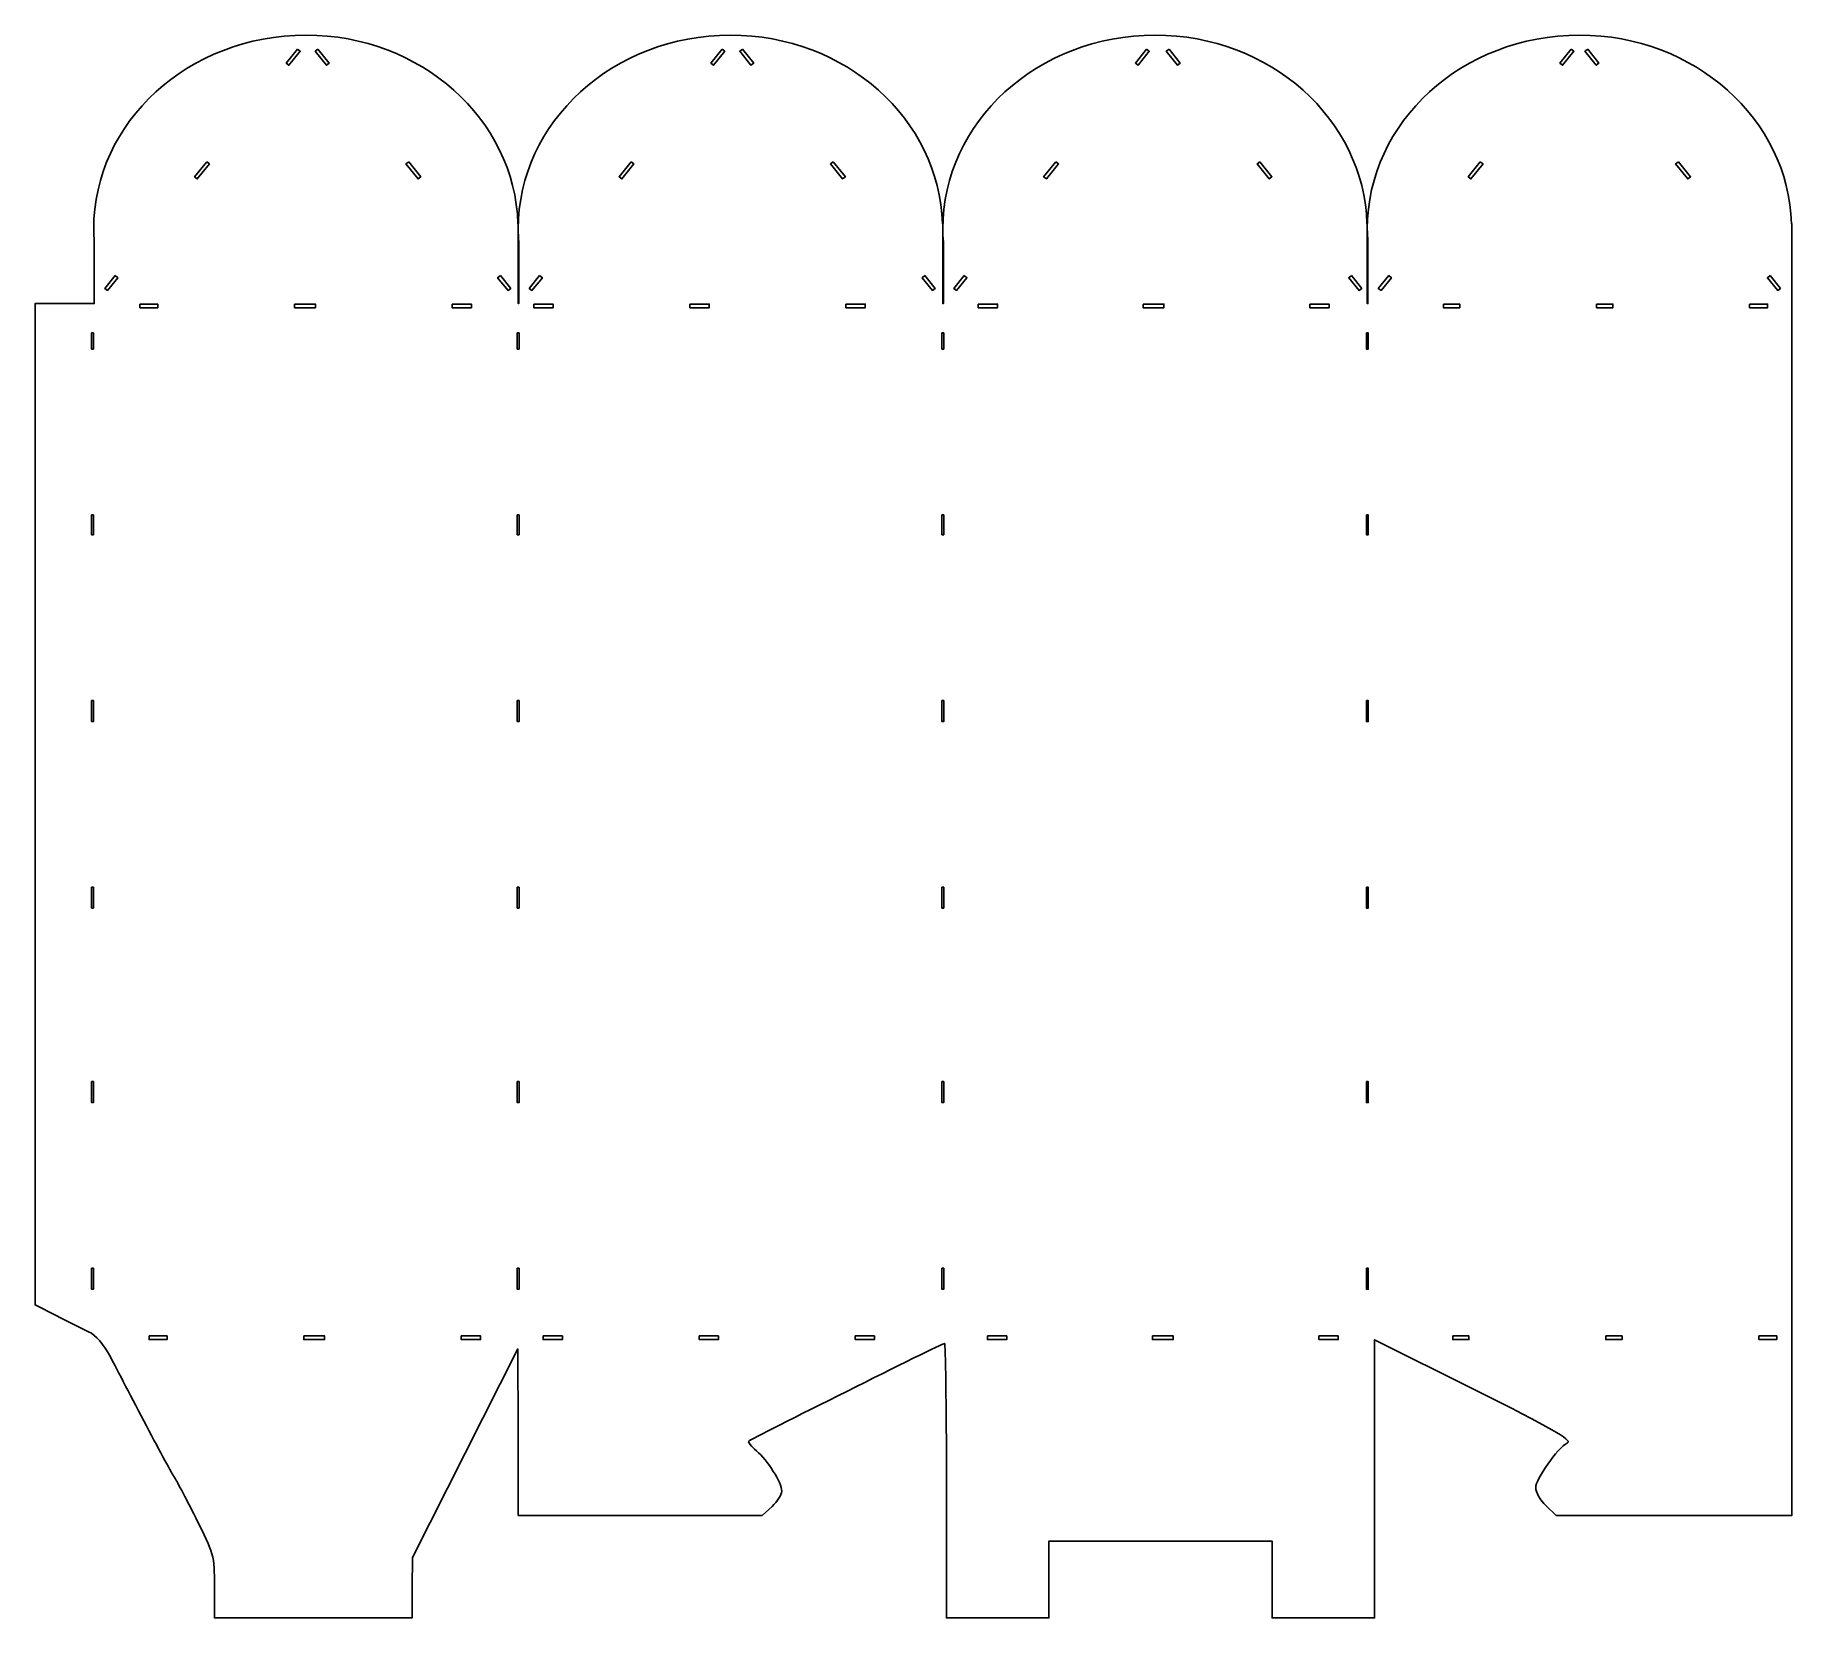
# Model space of a CAD drawing. Header units: centimetres. Extents: x -9.7 to 3, y 2.3 to 13.8.
import ezdxf

# ---------------------------------------------------------------- set-up
doc = ezdxf.new("R2010")
doc.units = ezdxf.units.CM
doc.header["$MEASUREMENT"] = 0
doc.layers.add('Layer 1', color=7, linetype='Continuous')

msp = doc.modelspace()

# ---------------------------------------------------------------- linework, layer by layer
at = {"layer": 'Layer 1'}
for points, knots in [([(-7.69802, 13.76712), (-8.5447, 13.76711), (-9.2326, 13.1395), (-9.2326, 12.36565), (-9.2326, 12.36565), (-9.2326, 12.3346), (-9.23064, 12.3036), (-9.22847, 12.27305), (-9.22847, 12.27305), (-9.22847, 12.27305), (-9.22847, 11.82574), (-9.22847, 11.82574), (-9.22847, 11.82574), (-9.22847, 11.82574), (-9.65593, 11.82574), (-9.65593, 11.82574), (-9.65593, 11.82574), (-9.65593, 11.82574), (-9.65593, 8.49529), (-9.65593, 8.49529), (-9.65593, 8.49529), (-9.65593, 8.49529), (-9.65593, 4.58607), (-9.65593, 4.58607), (-9.65593, 4.58607), (-9.65593, 4.58607), (-9.5038, 4.50918), (-9.5038, 4.50918), (-9.5038, 4.50918), (-9.42027, 4.46672), (-9.31498, 4.41406), (-9.26981, 4.3926), (-9.26981, 4.3926), (-9.21534, 4.36672), (-9.16108, 4.30413), (-9.1094, 4.20574), (-9.1094, 4.20574), (-9.06654, 4.12413), (-8.95072, 3.90213), (-8.85144, 3.71295), (-8.85144, 3.71295), (-8.75215, 3.52377), (-8.66156, 3.35708), (-8.65052, 3.34253), (-8.65052, 3.34253), (-8.63947, 3.32798), (-8.56956, 3.19549), (-8.49507, 3.04818), (-8.49507, 3.04818), (-8.36331, 2.78759), (-8.35948, 2.77419), (-8.35948, 2.55209), (-8.35948, 2.55209), (-8.35948, 2.55209), (-8.35948, 2.32389), (-8.35948, 2.32389), (-8.35948, 2.32389), (-8.35948, 2.32389), (-7.6451, 2.32389), (-7.6451, 2.32389), (-7.6451, 2.32389), (-7.6451, 2.32389), (-6.93073, 2.32389), (-6.93073, 2.32389), (-6.93073, 2.32389), (-6.93073, 2.32389), (-6.9299, 2.54217), (-6.9299, 2.54217), (-6.9299, 2.54217), (-6.9299, 2.54217), (-6.92825, 2.76045), (-6.92825, 2.76045), (-6.92825, 2.76045), (-6.92825, 2.76045), (-6.54708, 3.51451), (-6.54708, 3.51451), (-6.54708, 3.51451), (-6.54708, 3.51451), (-6.16674, 4.26857), (-6.16674, 4.26857), (-6.16674, 4.26857), (-6.16674, 4.26857), (-6.16509, 3.66665), (-6.16509, 3.66665), (-6.16509, 3.66665), (-6.16509, 3.66665), (-6.16343, 3.06472), (-6.16343, 3.06472), (-6.16343, 3.06472), (-6.16343, 3.06472), (-5.28121, 3.06472), (-5.28121, 3.06472), (-5.28121, 3.06472), (-5.28121, 3.06472), (-4.39899, 3.06472), (-4.39899, 3.06472), (-4.39899, 3.06472), (-4.39899, 3.06472), (-4.32871, 3.13004), (-4.32871, 3.13004), (-4.32871, 3.13004), (-4.29021, 3.16568), (-4.25843, 3.21473), (-4.25843, 3.23918), (-4.25843, 3.23918), (-4.25843, 3.30132), (-4.36052, 3.46366), (-4.44199, 3.53187), (-4.44199, 3.53187), (-4.47953, 3.56335), (-4.50384, 3.59519), (-4.49656, 3.60215), (-4.49656, 3.60215), (-4.47834, 3.61958), (-3.09856, 4.30826), (-3.08186, 4.30826), (-3.08186, 4.30826), (-3.07448, 4.30826), (-3.06781, 3.86178), (-3.06781, 3.31607), (-3.06781, 3.31607), (-3.06781, 3.31607), (-3.06781, 2.32389), (-3.06781, 2.32389), (-3.06781, 2.32389), (-3.06781, 2.32389), (-2.69739, 2.32389), (-2.69739, 2.32389), (-2.69739, 2.32389), (-2.69739, 2.32389), (-2.32698, 2.32389), (-2.32698, 2.32389), (-2.32698, 2.32389), (-2.32698, 2.32389), (-2.32698, 2.6017), (-2.32698, 2.6017), (-2.32698, 2.6017), (-2.32698, 2.6017), (-2.32698, 2.87951), (-2.32698, 2.87951), (-2.32698, 2.87951), (-2.32698, 2.87951), (-1.52, 2.87951), (-1.52, 2.87951), (-1.52, 2.87951), (-1.52, 2.87951), (-0.71302, 2.87951), (-0.71302, 2.87951), (-0.71302, 2.87951), (-0.71302, 2.87951), (-0.71302, 2.6017), (-0.71302, 2.6017), (-0.71302, 2.6017), (-0.71302, 2.6017), (-0.71302, 2.32389), (-0.71302, 2.32389), (-0.71302, 2.32389), (-0.71302, 2.32389), (-0.3426, 2.32389), (-0.3426, 2.32389), (-0.3426, 2.32389), (-0.3426, 2.32389), (0.02782, 2.32389), (0.02782, 2.32389), (0.02782, 2.32389), (0.02782, 2.32389), (0.02782, 3.3293), (0.02782, 3.3293), (0.02782, 3.3293), (0.02782, 3.3293), (0.02782, 4.33472), (0.02782, 4.33472), (0.02782, 4.33472), (0.02782, 4.33472), (0.74715, 3.97505), (0.74715, 3.97505), (0.74715, 3.97505), (1.31, 3.69348), (1.45664, 3.61005), (1.42184, 3.59058), (1.42184, 3.59058), (1.34927, 3.54997), (1.19198, 3.32681), (1.19198, 3.26481), (1.19198, 3.26481), (1.19198, 3.23325), (1.22476, 3.17493), (1.26557, 3.13583), (1.26557, 3.13583), (1.26557, 3.13583), (1.33998, 3.06472), (1.33998, 3.06472), (1.33998, 3.06472), (1.33998, 3.06472), (2.19161, 3.06472), (2.19161, 3.06472), (2.19161, 3.06472), (2.19161, 3.06472), (3.04407, 3.06472), (3.04407, 3.06472), (3.04407, 3.06472), (3.04407, 3.06472), (3.04407, 7.73462), (3.04407, 7.73462), (3.04407, 7.73462), (3.04407, 7.73462), (3.04407, 9.59993), (3.04407, 9.59993), (3.04407, 9.59993), (3.04407, 9.59993), (3.04407, 11.82574), (3.04407, 11.82574), (3.04407, 11.82574), (3.04407, 11.82574), (3.04407, 12.40368), (3.04407, 12.40368), (3.04407, 12.40368), (3.04407, 12.40368), (3.04159, 12.40368), (3.04159, 12.40368), (3.04159, 12.40368), (3.01907, 13.15962), (2.34197, 13.76712), (1.50948, 13.76712), (1.50948, 13.76712), (0.6628, 13.76711), (-0.0251, 13.1395), (-0.0251, 12.36565), (-0.0251, 12.36565), (-0.0251, 12.3346), (-0.02314, 12.3036), (-0.02097, 12.27305), (-0.02097, 12.27305), (-0.02097, 12.27305), (-0.02097, 11.82574), (-0.02097, 11.82574), (-0.02097, 11.82574), (-0.02097, 11.82574), (-0.0251, 11.82574), (-0.0251, 11.82574), (-0.0251, 11.82574), (-0.0251, 11.82574), (-0.0251, 12.36565), (-0.0251, 12.36565), (-0.0251, 12.36565), (-0.0251, 12.36565), (-0.0251, 12.40368), (-0.0251, 12.40368), (-0.0251, 12.40368), (-0.0251, 12.40368), (-0.02758, 12.40368), (-0.02758, 12.40368), (-0.02758, 12.40368), (-0.05009, 13.15962), (-0.7272, 13.76712), (-1.55968, 13.76712), (-1.55968, 13.76712), (-2.40636, 13.76711), (-3.09427, 13.1395), (-3.09427, 12.36565), (-3.09427, 12.36565), (-3.09427, 12.3346), (-3.09231, 12.3036), (-3.09013, 12.27305), (-3.09013, 12.27305), (-3.09013, 12.27305), (-3.09013, 11.82574), (-3.09013, 11.82574), (-3.09013, 11.82574), (-3.09013, 11.82574), (-3.09427, 11.82574), (-3.09427, 11.82574), (-3.09427, 11.82574), (-3.09427, 11.82574), (-3.09427, 12.36565), (-3.09427, 12.36565), (-3.09427, 12.36565), (-3.09427, 12.36565), (-3.09427, 12.40368), (-3.09427, 12.40368), (-3.09427, 12.40368), (-3.09427, 12.40368), (-3.09675, 12.40368), (-3.09675, 12.40368), (-3.09675, 12.40368), (-3.11926, 13.15962), (-3.79637, 13.76712), (-4.62885, 13.76712), (-4.62885, 13.76712), (-5.47553, 13.76711), (-6.16343, 13.1395), (-6.16343, 12.36565), (-6.16343, 12.36565), (-6.16343, 12.3346), (-6.16148, 12.3036), (-6.1593, 12.27305), (-6.1593, 12.27305), (-6.1593, 12.27305), (-6.1593, 11.82574), (-6.1593, 11.82574), (-6.1593, 11.82574), (-6.1593, 11.82574), (-6.16343, 11.82574), (-6.16343, 11.82574), (-6.16343, 11.82574), (-6.16343, 11.82574), (-6.16343, 12.36565), (-6.16343, 12.36565), (-6.16343, 12.36565), (-6.16343, 12.36565), (-6.16343, 12.40368), (-6.16343, 12.40368), (-6.16343, 12.40368), (-6.16343, 12.40368), (-6.16591, 12.40368), (-6.16591, 12.40368), (-6.16591, 12.40368), (-6.18843, 13.15962), (-6.86553, 13.76712), (-7.69802, 13.76712)], [0, 0, 0, 0, 0.01234568, 0.01234568, 0.01234568, 0.01234568, 0.02469136, 0.02469136, 0.02469136, 0.02469136, 0.03703704, 0.03703704, 0.03703704, 0.03703704, 0.04938272, 0.04938272, 0.04938272, 0.04938272, 0.0617284, 0.0617284, 0.0617284, 0.0617284, 0.07407407, 0.07407407, 0.07407407, 0.07407407, 0.08641975, 0.08641975, 0.08641975, 0.08641975, 0.09876543, 0.09876543, 0.09876543, 0.09876543, 0.11111111, 0.11111111, 0.11111111, 0.11111111, 0.12345679, 0.12345679, 0.12345679, 0.12345679, 0.13580247, 0.13580247, 0.13580247, 0.13580247, 0.14814815, 0.14814815, 0.14814815, 0.14814815, 0.16049383, 0.16049383, 0.16049383, 0.16049383, 0.17283951, 0.17283951, 0.17283951, 0.17283951, 0.18518519, 0.18518519, 0.18518519, 0.18518519, 0.19753086, 0.19753086, 0.19753086, 0.19753086, 0.20987654, 0.20987654, 0.20987654, 0.20987654, 0.22222222, 0.22222222, 0.22222222, 0.22222222, 0.2345679, 0.2345679, 0.2345679, 0.2345679, 0.24691358, 0.24691358, 0.24691358, 0.24691358, 0.25925926, 0.25925926, 0.25925926, 0.25925926, 0.27160494, 0.27160494, 0.27160494, 0.27160494, 0.28395062, 0.28395062, 0.28395062, 0.28395062, 0.2962963, 0.2962963, 0.2962963, 0.2962963, 0.30864198, 0.30864198, 0.30864198, 0.30864198, 0.32098765, 0.32098765, 0.32098765, 0.32098765, 0.33333333, 0.33333333, 0.33333333, 0.33333333, 0.34567901, 0.34567901, 0.34567901, 0.34567901, 0.35802469, 0.35802469, 0.35802469, 0.35802469, 0.37037037, 0.37037037, 0.37037037, 0.37037037, 0.38271605, 0.38271605, 0.38271605, 0.38271605, 0.39506173, 0.39506173, 0.39506173, 0.39506173, 0.40740741, 0.40740741, 0.40740741, 0.40740741, 0.41975309, 0.41975309, 0.41975309, 0.41975309, 0.43209877, 0.43209877, 0.43209877, 0.43209877, 0.44444444, 0.44444444, 0.44444444, 0.44444444, 0.45679012, 0.45679012, 0.45679012, 0.45679012, 0.4691358, 0.4691358, 0.4691358, 0.4691358, 0.48148148, 0.48148148, 0.48148148, 0.48148148, 0.49382716, 0.49382716, 0.49382716, 0.49382716, 0.50617284, 0.50617284, 0.50617284, 0.50617284, 0.51851852, 0.51851852, 0.51851852, 0.51851852, 0.5308642, 0.5308642, 0.5308642, 0.5308642, 0.54320988, 0.54320988, 0.54320988, 0.54320988, 0.55555556, 0.55555556, 0.55555556, 0.55555556, 0.56790123, 0.56790123, 0.56790123, 0.56790123, 0.58024691, 0.58024691, 0.58024691, 0.58024691, 0.59259259, 0.59259259, 0.59259259, 0.59259259, 0.60493827, 0.60493827, 0.60493827, 0.60493827, 0.61728395, 0.61728395, 0.61728395, 0.61728395, 0.62962963, 0.62962963, 0.62962963, 0.62962963, 0.64197531, 0.64197531, 0.64197531, 0.64197531, 0.65432099, 0.65432099, 0.65432099, 0.65432099, 0.66666667, 0.66666667, 0.66666667, 0.66666667, 0.67901235, 0.67901235, 0.67901235, 0.67901235, 0.69135802, 0.69135802, 0.69135802, 0.69135802, 0.7037037, 0.7037037, 0.7037037, 0.7037037, 0.71604938, 0.71604938, 0.71604938, 0.71604938, 0.72839506, 0.72839506, 0.72839506, 0.72839506, 0.74074074, 0.74074074, 0.74074074, 0.74074074, 0.75308642, 0.75308642, 0.75308642, 0.75308642, 0.7654321, 0.7654321, 0.7654321, 0.7654321, 0.77777778, 0.77777778, 0.77777778, 0.77777778, 0.79012346, 0.79012346, 0.79012346, 0.79012346, 0.80246914, 0.80246914, 0.80246914, 0.80246914, 0.81481481, 0.81481481, 0.81481481, 0.81481481, 0.82716049, 0.82716049, 0.82716049, 0.82716049, 0.83950617, 0.83950617, 0.83950617, 0.83950617, 0.85185185, 0.85185185, 0.85185185, 0.85185185, 0.86419753, 0.86419753, 0.86419753, 0.86419753, 0.87654321, 0.87654321, 0.87654321, 0.87654321, 0.88888889, 0.88888889, 0.88888889, 0.88888889, 0.90123457, 0.90123457, 0.90123457, 0.90123457, 0.91358025, 0.91358025, 0.91358025, 0.91358025, 0.92592593, 0.92592593, 0.92592593, 0.92592593, 0.9382716, 0.9382716, 0.9382716, 0.9382716, 0.95061728, 0.95061728, 0.95061728, 0.95061728, 0.96296296, 0.96296296, 0.96296296, 0.96296296, 0.97530864, 0.97530864, 0.97530864, 0.97530864, 1, 1, 1, 1]), ([(-7.7592, 13.66542), (-7.7592, 13.66542), (-7.73936, 13.65053), (-7.73936, 13.65053), (-7.73936, 13.65053), (-7.73936, 13.65053), (-7.82121, 13.54966), (-7.82121, 13.54966), (-7.82121, 13.54966), (-7.82121, 13.54966), (-7.84023, 13.56454), (-7.84023, 13.56454), (-7.84023, 13.56454), (-7.84023, 13.56454), (-7.7592, 13.66542), (-7.7592, 13.66542)], [0, 0, 0, 0, 0.2, 0.2, 0.2, 0.2, 0.4, 0.4, 0.4, 0.4, 0.6, 0.6, 0.6, 0.6, 1, 1, 1, 1]), ([(-7.6112, 13.66542), (-7.6112, 13.66542), (-7.53017, 13.56454), (-7.53017, 13.56454), (-7.53017, 13.56454), (-7.53017, 13.56454), (-7.55002, 13.54966), (-7.55002, 13.54966), (-7.55002, 13.54966), (-7.55002, 13.54966), (-7.63104, 13.65053), (-7.63104, 13.65053), (-7.63104, 13.65053), (-7.63104, 13.65053), (-7.6112, 13.66542), (-7.6112, 13.66542)], [0, 0, 0, 0, 0.2, 0.2, 0.2, 0.2, 0.4, 0.4, 0.4, 0.4, 0.6, 0.6, 0.6, 0.6, 1, 1, 1, 1]), ([(-4.69004, 13.66542), (-4.69004, 13.66542), (-4.67019, 13.65053), (-4.67019, 13.65053), (-4.67019, 13.65053), (-4.67019, 13.65053), (-4.75205, 13.54966), (-4.75205, 13.54966), (-4.75205, 13.54966), (-4.75205, 13.54966), (-4.77106, 13.56454), (-4.77106, 13.56454), (-4.77106, 13.56454), (-4.77106, 13.56454), (-4.69004, 13.66542), (-4.69004, 13.66542)], [0, 0, 0, 0, 0.2, 0.2, 0.2, 0.2, 0.4, 0.4, 0.4, 0.4, 0.6, 0.6, 0.6, 0.6, 1, 1, 1, 1]), ([(-4.54286, 13.66542), (-4.54286, 13.66542), (-4.46101, 13.56454), (-4.46101, 13.56454), (-4.46101, 13.56454), (-4.46101, 13.56454), (-4.48085, 13.54966), (-4.48085, 13.54966), (-4.48085, 13.54966), (-4.48085, 13.54966), (-4.56188, 13.65053), (-4.56188, 13.65053), (-4.56188, 13.65053), (-4.56188, 13.65053), (-4.54286, 13.66542), (-4.54286, 13.66542)], [0, 0, 0, 0, 0.2, 0.2, 0.2, 0.2, 0.4, 0.4, 0.4, 0.4, 0.6, 0.6, 0.6, 0.6, 1, 1, 1, 1]), ([(-1.62087, 13.66542), (-1.62087, 13.66542), (-1.60103, 13.65053), (-1.60103, 13.65053), (-1.60103, 13.65053), (-1.60103, 13.65053), (-1.68288, 13.54966), (-1.68288, 13.54966), (-1.68288, 13.54966), (-1.68288, 13.54966), (-1.7019, 13.56454), (-1.7019, 13.56454), (-1.7019, 13.56454), (-1.7019, 13.56454), (-1.62087, 13.66542), (-1.62087, 13.66542)], [0, 0, 0, 0, 0.2, 0.2, 0.2, 0.2, 0.4, 0.4, 0.4, 0.4, 0.6, 0.6, 0.6, 0.6, 1, 1, 1, 1]), ([(-1.45881, 13.66542), (-1.45881, 13.66542), (-1.37778, 13.56454), (-1.37778, 13.56454), (-1.37778, 13.56454), (-1.37778, 13.56454), (-1.3968, 13.54966), (-1.3968, 13.54966), (-1.3968, 13.54966), (-1.3968, 13.54966), (-1.47866, 13.65053), (-1.47866, 13.65053), (-1.47866, 13.65053), (-1.47866, 13.65053), (-1.45881, 13.66542), (-1.45881, 13.66542)], [0, 0, 0, 0, 0.2, 0.2, 0.2, 0.2, 0.4, 0.4, 0.4, 0.4, 0.6, 0.6, 0.6, 0.6, 1, 1, 1, 1]), ([(1.4483, 13.66542), (1.4483, 13.66542), (1.46814, 13.65053), (1.46814, 13.65053), (1.46814, 13.65053), (1.46814, 13.65053), (1.38629, 13.54966), (1.38629, 13.54966), (1.38629, 13.54966), (1.38629, 13.54966), (1.36727, 13.56454), (1.36727, 13.56454), (1.36727, 13.56454), (1.36727, 13.56454), (1.4483, 13.66542), (1.4483, 13.66542)], [0, 0, 0, 0, 0.2, 0.2, 0.2, 0.2, 0.4, 0.4, 0.4, 0.4, 0.6, 0.6, 0.6, 0.6, 1, 1, 1, 1]), ([(1.56819, 13.66542), (1.56819, 13.66542), (1.64922, 13.56454), (1.64922, 13.56454), (1.64922, 13.56454), (1.64922, 13.56454), (1.62937, 13.54966), (1.62937, 13.54966), (1.62937, 13.54966), (1.62937, 13.54966), (1.54834, 13.65053), (1.54834, 13.65053), (1.54834, 13.65053), (1.54834, 13.65053), (1.56819, 13.66542), (1.56819, 13.66542)], [0, 0, 0, 0, 0.2, 0.2, 0.2, 0.2, 0.4, 0.4, 0.4, 0.4, 0.6, 0.6, 0.6, 0.6, 1, 1, 1, 1]), ([(-8.4157, 12.851), (-8.4157, 12.851), (-8.39586, 12.83611), (-8.39586, 12.83611), (-8.39586, 12.83611), (-8.39586, 12.83611), (-8.4835, 12.7278), (-8.4835, 12.7278), (-8.4835, 12.7278), (-8.4835, 12.7278), (-8.50334, 12.74268), (-8.50334, 12.74268), (-8.50334, 12.74268), (-8.50334, 12.74268), (-8.4157, 12.851), (-8.4157, 12.851)], [0, 0, 0, 0, 0.2, 0.2, 0.2, 0.2, 0.4, 0.4, 0.4, 0.4, 0.6, 0.6, 0.6, 0.6, 1, 1, 1, 1]), ([(-6.95553, 12.851), (-6.95553, 12.851), (-6.86789, 12.74268), (-6.86789, 12.74268), (-6.86789, 12.74268), (-6.86789, 12.74268), (-6.88773, 12.7278), (-6.88773, 12.7278), (-6.88773, 12.7278), (-6.88773, 12.7278), (-6.97537, 12.83611), (-6.97537, 12.83611), (-6.97537, 12.83611), (-6.97537, 12.83611), (-6.95553, 12.851), (-6.95553, 12.851)], [0, 0, 0, 0, 0.2, 0.2, 0.2, 0.2, 0.4, 0.4, 0.4, 0.4, 0.6, 0.6, 0.6, 0.6, 1, 1, 1, 1]), ([(-5.34653, 12.851), (-5.34653, 12.851), (-5.32669, 12.83611), (-5.32669, 12.83611), (-5.32669, 12.83611), (-5.32669, 12.83611), (-5.41433, 12.7278), (-5.41433, 12.7278), (-5.41433, 12.7278), (-5.41433, 12.7278), (-5.43418, 12.74268), (-5.43418, 12.74268), (-5.43418, 12.74268), (-5.43418, 12.74268), (-5.34653, 12.851), (-5.34653, 12.851)], [0, 0, 0, 0, 0.2, 0.2, 0.2, 0.2, 0.4, 0.4, 0.4, 0.4, 0.6, 0.6, 0.6, 0.6, 1, 1, 1, 1]), ([(-3.88636, 12.851), (-3.88636, 12.851), (-3.79872, 12.74268), (-3.79872, 12.74268), (-3.79872, 12.74268), (-3.79872, 12.74268), (-3.81856, 12.7278), (-3.81856, 12.7278), (-3.81856, 12.7278), (-3.81856, 12.7278), (-3.90621, 12.83611), (-3.90621, 12.83611), (-3.90621, 12.83611), (-3.90621, 12.83611), (-3.88636, 12.851), (-3.88636, 12.851)], [0, 0, 0, 0, 0.2, 0.2, 0.2, 0.2, 0.4, 0.4, 0.4, 0.4, 0.6, 0.6, 0.6, 0.6, 1, 1, 1, 1]), ([(-2.27737, 12.851), (-2.27737, 12.851), (-2.25752, 12.83611), (-2.25752, 12.83611), (-2.25752, 12.83611), (-2.25752, 12.83611), (-2.34517, 12.7278), (-2.34517, 12.7278), (-2.34517, 12.7278), (-2.34517, 12.7278), (-2.36501, 12.74268), (-2.36501, 12.74268), (-2.36501, 12.74268), (-2.36501, 12.74268), (-2.27737, 12.851), (-2.27737, 12.851)], [0, 0, 0, 0, 0.2, 0.2, 0.2, 0.2, 0.4, 0.4, 0.4, 0.4, 0.6, 0.6, 0.6, 0.6, 1, 1, 1, 1]), ([(-0.80231, 12.851), (-0.80231, 12.851), (-0.71467, 12.74268), (-0.71467, 12.74268), (-0.71467, 12.74268), (-0.71467, 12.74268), (-0.73451, 12.7278), (-0.73451, 12.7278), (-0.73451, 12.7278), (-0.73451, 12.7278), (-0.82216, 12.83611), (-0.82216, 12.83611), (-0.82216, 12.83611), (-0.82216, 12.83611), (-0.80231, 12.851), (-0.80231, 12.851)], [0, 0, 0, 0, 0.2, 0.2, 0.2, 0.2, 0.4, 0.4, 0.4, 0.4, 0.6, 0.6, 0.6, 0.6, 1, 1, 1, 1]), ([(0.7918, 12.851), (0.7918, 12.851), (0.81164, 12.83611), (0.81164, 12.83611), (0.81164, 12.83611), (0.81164, 12.83611), (0.724, 12.7278), (0.724, 12.7278), (0.724, 12.7278), (0.724, 12.7278), (0.70416, 12.74268), (0.70416, 12.74268), (0.70416, 12.74268), (0.70416, 12.74268), (0.7918, 12.851), (0.7918, 12.851)], [0, 0, 0, 0, 0.2, 0.2, 0.2, 0.2, 0.4, 0.4, 0.4, 0.4, 0.6, 0.6, 0.6, 0.6, 1, 1, 1, 1]), ([(2.22386, 12.851), (2.22386, 12.851), (2.3115, 12.74268), (2.3115, 12.74268), (2.3115, 12.74268), (2.3115, 12.74268), (2.29166, 12.7278), (2.29166, 12.7278), (2.29166, 12.7278), (2.29166, 12.7278), (2.20401, 12.83611), (2.20401, 12.83611), (2.20401, 12.83611), (2.20401, 12.83611), (2.22386, 12.851), (2.22386, 12.851)], [0, 0, 0, 0, 0.2, 0.2, 0.2, 0.2, 0.4, 0.4, 0.4, 0.4, 0.6, 0.6, 0.6, 0.6, 1, 1, 1, 1]), ([(-9.07798, 12.02831), (-9.07798, 12.02831), (-9.05814, 12.01342), (-9.05814, 12.01342), (-9.05814, 12.01342), (-9.05814, 12.01342), (-9.13338, 11.92082), (-9.13338, 11.92082), (-9.13338, 11.92082), (-9.13338, 11.92082), (-9.15323, 11.9357), (-9.15323, 11.9357), (-9.15323, 11.9357), (-9.15323, 11.9357), (-9.07798, 12.02831), (-9.07798, 12.02831)], [0, 0, 0, 0, 0.2, 0.2, 0.2, 0.2, 0.4, 0.4, 0.4, 0.4, 0.6, 0.6, 0.6, 0.6, 1, 1, 1, 1]), ([(-6.29242, 12.02831), (-6.29242, 12.02831), (-6.21718, 11.9357), (-6.21718, 11.9357), (-6.21718, 11.9357), (-6.21718, 11.9357), (-6.23702, 11.92082), (-6.23702, 11.92082), (-6.23702, 11.92082), (-6.23702, 11.92082), (-6.31226, 12.01342), (-6.31226, 12.01342), (-6.31226, 12.01342), (-6.31226, 12.01342), (-6.29242, 12.02831), (-6.29242, 12.02831)], [0, 0, 0, 0, 0.2, 0.2, 0.2, 0.2, 0.4, 0.4, 0.4, 0.4, 0.6, 0.6, 0.6, 0.6, 1, 1, 1, 1]), ([(-6.00882, 12.02831), (-6.00882, 12.02831), (-5.98897, 12.01342), (-5.98897, 12.01342), (-5.98897, 12.01342), (-5.98897, 12.01342), (-6.06422, 11.92082), (-6.06422, 11.92082), (-6.06422, 11.92082), (-6.06422, 11.92082), (-6.08406, 11.9357), (-6.08406, 11.9357), (-6.08406, 11.9357), (-6.08406, 11.9357), (-6.00882, 12.02831), (-6.00882, 12.02831)], [0, 0, 0, 0, 0.2, 0.2, 0.2, 0.2, 0.4, 0.4, 0.4, 0.4, 0.6, 0.6, 0.6, 0.6, 1, 1, 1, 1]), ([(-3.22408, 12.02831), (-3.22408, 12.02831), (-3.14884, 11.9357), (-3.14884, 11.9357), (-3.14884, 11.9357), (-3.14884, 11.9357), (-3.16868, 11.92082), (-3.16868, 11.92082), (-3.16868, 11.92082), (-3.16868, 11.92082), (-3.2431, 12.01342), (-3.2431, 12.01342), (-3.2431, 12.01342), (-3.2431, 12.01342), (-3.22408, 12.02831), (-3.22408, 12.02831)], [0, 0, 0, 0, 0.2, 0.2, 0.2, 0.2, 0.4, 0.4, 0.4, 0.4, 0.6, 0.6, 0.6, 0.6, 1, 1, 1, 1]), ([(-2.93965, 12.02831), (-2.93965, 12.02831), (-2.91981, 12.01342), (-2.91981, 12.01342), (-2.91981, 12.01342), (-2.91981, 12.01342), (-2.99505, 11.92082), (-2.99505, 11.92082), (-2.99505, 11.92082), (-2.99505, 11.92082), (-3.01489, 11.9357), (-3.01489, 11.9357), (-3.01489, 11.9357), (-3.01489, 11.9357), (-2.93965, 12.02831), (-2.93965, 12.02831)], [0, 0, 0, 0, 0.2, 0.2, 0.2, 0.2, 0.4, 0.4, 0.4, 0.4, 0.6, 0.6, 0.6, 0.6, 1, 1, 1, 1]), ([(-0.14003, 12.02831), (-0.14003, 12.02831), (-0.06479, 11.9357), (-0.06479, 11.9357), (-0.06479, 11.9357), (-0.06479, 11.9357), (-0.08463, 11.92082), (-0.08463, 11.92082), (-0.08463, 11.92082), (-0.08463, 11.92082), (-0.15987, 12.01342), (-0.15987, 12.01342), (-0.15987, 12.01342), (-0.15987, 12.01342), (-0.14003, 12.02831), (-0.14003, 12.02831)], [0, 0, 0, 0, 0.2, 0.2, 0.2, 0.2, 0.4, 0.4, 0.4, 0.4, 0.6, 0.6, 0.6, 0.6, 1, 1, 1, 1]), ([(0.12952, 12.02831), (0.12952, 12.02831), (0.14936, 12.01342), (0.14936, 12.01342), (0.14936, 12.01342), (0.14936, 12.01342), (0.07412, 11.92082), (0.07412, 11.92082), (0.07412, 11.92082), (0.07412, 11.92082), (0.05427, 11.9357), (0.05427, 11.9357), (0.05427, 11.9357), (0.05427, 11.9357), (0.12952, 12.02831), (0.12952, 12.02831)], [0, 0, 0, 0, 0.2, 0.2, 0.2, 0.2, 0.4, 0.4, 0.4, 0.4, 0.6, 0.6, 0.6, 0.6, 1, 1, 1, 1]), ([(2.88697, 12.02831), (2.88697, 12.02831), (2.96138, 11.9357), (2.96138, 11.9357), (2.96138, 11.9357), (2.96138, 11.9357), (2.94237, 11.92082), (2.94237, 11.92082), (2.94237, 11.92082), (2.94237, 11.92082), (2.86713, 12.01342), (2.86713, 12.01342), (2.86713, 12.01342), (2.86713, 12.01342), (2.88697, 12.02831), (2.88697, 12.02831)], [0, 0, 0, 0, 0.2, 0.2, 0.2, 0.2, 0.4, 0.4, 0.4, 0.4, 0.6, 0.6, 0.6, 0.6, 1, 1, 1, 1]), ([(-8.89856, 11.82243), (-8.89856, 11.82243), (-8.76958, 11.82243), (-8.76958, 11.82243), (-8.76958, 11.82243), (-8.76958, 11.82243), (-8.76958, 11.79597), (-8.76958, 11.79597), (-8.76958, 11.79597), (-8.76958, 11.79597), (-8.89856, 11.79597), (-8.89856, 11.79597), (-8.89856, 11.79597), (-8.89856, 11.79597), (-8.89856, 11.82243), (-8.89856, 11.82243)], [0, 0, 0, 0, 0.2, 0.2, 0.2, 0.2, 0.4, 0.4, 0.4, 0.4, 0.6, 0.6, 0.6, 0.6, 1, 1, 1, 1]), ([(-7.7807, 11.82243), (-7.7807, 11.82243), (-7.63022, 11.82243), (-7.63022, 11.82243), (-7.63022, 11.82243), (-7.63022, 11.82243), (-7.63022, 11.79597), (-7.63022, 11.79597), (-7.63022, 11.79597), (-7.63022, 11.79597), (-7.7807, 11.79597), (-7.7807, 11.79597), (-7.7807, 11.79597), (-7.7807, 11.79597), (-7.7807, 11.82243), (-7.7807, 11.82243)], [0, 0, 0, 0, 0.2, 0.2, 0.2, 0.2, 0.4, 0.4, 0.4, 0.4, 0.6, 0.6, 0.6, 0.6, 1, 1, 1, 1]), ([(-6.64216, 11.82243), (-6.64216, 11.82243), (-6.50243, 11.82243), (-6.50243, 11.82243), (-6.50243, 11.82243), (-6.50243, 11.82243), (-6.50243, 11.79597), (-6.50243, 11.79597), (-6.50243, 11.79597), (-6.50243, 11.79597), (-6.64216, 11.79597), (-6.64216, 11.79597), (-6.64216, 11.79597), (-6.64216, 11.79597), (-6.64216, 11.82243), (-6.64216, 11.82243)], [0, 0, 0, 0, 0.2, 0.2, 0.2, 0.2, 0.4, 0.4, 0.4, 0.4, 0.6, 0.6, 0.6, 0.6, 1, 1, 1, 1]), ([(-6.05099, 11.82243), (-6.05099, 11.82243), (-5.91125, 11.82243), (-5.91125, 11.82243), (-5.91125, 11.82243), (-5.91125, 11.82243), (-5.91125, 11.79597), (-5.91125, 11.79597), (-5.91125, 11.79597), (-5.91125, 11.79597), (-6.05099, 11.79597), (-6.05099, 11.79597), (-6.05099, 11.79597), (-6.05099, 11.79597), (-6.05099, 11.82243), (-6.05099, 11.82243)], [0, 0, 0, 0, 0.2, 0.2, 0.2, 0.2, 0.4, 0.4, 0.4, 0.4, 0.6, 0.6, 0.6, 0.6, 1, 1, 1, 1]), ([(-4.92237, 11.82243), (-4.92237, 11.82243), (-4.78264, 11.82243), (-4.78264, 11.82243), (-4.78264, 11.82243), (-4.78264, 11.82243), (-4.78264, 11.79597), (-4.78264, 11.79597), (-4.78264, 11.79597), (-4.78264, 11.79597), (-4.92237, 11.79597), (-4.92237, 11.79597), (-4.92237, 11.79597), (-4.92237, 11.79597), (-4.92237, 11.82243), (-4.92237, 11.82243)], [0, 0, 0, 0, 0.2, 0.2, 0.2, 0.2, 0.4, 0.4, 0.4, 0.4, 0.6, 0.6, 0.6, 0.6, 1, 1, 1, 1]), ([(-3.79459, 11.82243), (-3.79459, 11.82243), (-3.65485, 11.82243), (-3.65485, 11.82243), (-3.65485, 11.82243), (-3.65485, 11.82243), (-3.65485, 11.79597), (-3.65485, 11.79597), (-3.65485, 11.79597), (-3.65485, 11.79597), (-3.79459, 11.79597), (-3.79459, 11.79597), (-3.79459, 11.79597), (-3.79459, 11.79597), (-3.79459, 11.82243), (-3.79459, 11.82243)], [0, 0, 0, 0, 0.2, 0.2, 0.2, 0.2, 0.4, 0.4, 0.4, 0.4, 0.6, 0.6, 0.6, 0.6, 1, 1, 1, 1]), ([(-2.83795, 11.82243), (-2.83795, 11.82243), (-2.69822, 11.82243), (-2.69822, 11.82243), (-2.69822, 11.82243), (-2.69822, 11.82243), (-2.69822, 11.79597), (-2.69822, 11.79597), (-2.69822, 11.79597), (-2.69822, 11.79597), (-2.83795, 11.79597), (-2.83795, 11.79597), (-2.83795, 11.79597), (-2.83795, 11.79597), (-2.83795, 11.82243), (-2.83795, 11.82243)], [0, 0, 0, 0, 0.2, 0.2, 0.2, 0.2, 0.4, 0.4, 0.4, 0.4, 0.6, 0.6, 0.6, 0.6, 1, 1, 1, 1]), ([(-1.64567, 11.82243), (-1.64567, 11.82243), (-1.49519, 11.82243), (-1.49519, 11.82243), (-1.49519, 11.82243), (-1.49519, 11.82243), (-1.49519, 11.79597), (-1.49519, 11.79597), (-1.49519, 11.79597), (-1.49519, 11.79597), (-1.64567, 11.79597), (-1.64567, 11.79597), (-1.64567, 11.79597), (-1.64567, 11.79597), (-1.64567, 11.82243), (-1.64567, 11.82243)], [0, 0, 0, 0, 0.2, 0.2, 0.2, 0.2, 0.4, 0.4, 0.4, 0.4, 0.6, 0.6, 0.6, 0.6, 1, 1, 1, 1]), ([(-0.44182, 11.82243), (-0.44182, 11.82243), (-0.30209, 11.82243), (-0.30209, 11.82243), (-0.30209, 11.82243), (-0.30209, 11.82243), (-0.30209, 11.79597), (-0.30209, 11.79597), (-0.30209, 11.79597), (-0.30209, 11.79597), (-0.44182, 11.79597), (-0.44182, 11.79597), (-0.44182, 11.79597), (-0.44182, 11.79597), (-0.44182, 11.82243), (-0.44182, 11.82243)], [0, 0, 0, 0, 0.2, 0.2, 0.2, 0.2, 0.4, 0.4, 0.4, 0.4, 0.6, 0.6, 0.6, 0.6, 1, 1, 1, 1]), ([(0.52556, 11.82243), (0.52556, 11.82243), (0.64297, 11.82243), (0.64297, 11.82243), (0.64297, 11.82243), (0.64297, 11.82243), (0.64297, 11.79597), (0.64297, 11.79597), (0.64297, 11.79597), (0.64297, 11.79597), (0.52556, 11.79597), (0.52556, 11.79597), (0.52556, 11.79597), (0.52556, 11.79597), (0.52556, 11.82243), (0.52556, 11.82243)], [0, 0, 0, 0, 0.2, 0.2, 0.2, 0.2, 0.4, 0.4, 0.4, 0.4, 0.6, 0.6, 0.6, 0.6, 1, 1, 1, 1]), ([(1.63185, 11.82243), (1.63185, 11.82243), (1.75009, 11.82243), (1.75009, 11.82243), (1.75009, 11.82243), (1.75009, 11.82243), (1.75009, 11.79597), (1.75009, 11.79597), (1.75009, 11.79597), (1.75009, 11.79597), (1.63185, 11.79597), (1.63185, 11.79597), (1.63185, 11.79597), (1.63185, 11.79597), (1.63185, 11.82243), (1.63185, 11.82243)], [0, 0, 0, 0, 0.2, 0.2, 0.2, 0.2, 0.4, 0.4, 0.4, 0.4, 0.6, 0.6, 0.6, 0.6, 1, 1, 1, 1]), ([(2.73897, 11.82243), (2.73897, 11.82243), (2.86795, 11.82243), (2.86795, 11.82243), (2.86795, 11.82243), (2.86795, 11.82243), (2.86795, 11.79597), (2.86795, 11.79597), (2.86795, 11.79597), (2.86795, 11.79597), (2.73897, 11.79597), (2.73897, 11.79597), (2.73897, 11.79597), (2.73897, 11.79597), (2.73897, 11.82243), (2.73897, 11.82243)], [0, 0, 0, 0, 0.2, 0.2, 0.2, 0.2, 0.4, 0.4, 0.4, 0.4, 0.6, 0.6, 0.6, 0.6, 1, 1, 1, 1]), ([(-9.24831, 11.61407), (-9.24831, 11.61407), (-9.23508, 11.61407), (-9.23508, 11.61407), (-9.23508, 11.61407), (-9.23508, 11.61407), (-9.23508, 11.49749), (-9.23508, 11.49749), (-9.23508, 11.49749), (-9.23508, 11.49749), (-9.24831, 11.49749), (-9.24831, 11.49749), (-9.24831, 11.49749), (-9.24831, 11.49749), (-9.24831, 11.61407), (-9.24831, 11.61407)], [0, 0, 0, 0, 0.2, 0.2, 0.2, 0.2, 0.4, 0.4, 0.4, 0.4, 0.6, 0.6, 0.6, 0.6, 1, 1, 1, 1]), ([(-6.17005, 11.61407), (-6.17005, 11.61407), (-6.15682, 11.61407), (-6.15682, 11.61407), (-6.15682, 11.61407), (-6.15682, 11.61407), (-6.15682, 11.49749), (-6.15682, 11.49749), (-6.15682, 11.49749), (-6.15682, 11.49749), (-6.17005, 11.49749), (-6.17005, 11.49749), (-6.17005, 11.49749), (-6.17005, 11.49749), (-6.17005, 11.61407), (-6.17005, 11.61407)], [0, 0, 0, 0, 0.2, 0.2, 0.2, 0.2, 0.4, 0.4, 0.4, 0.4, 0.6, 0.6, 0.6, 0.6, 1, 1, 1, 1]), ([(-3.10088, 11.61407), (-3.10088, 11.61407), (-3.08765, 11.61407), (-3.08765, 11.61407), (-3.08765, 11.61407), (-3.08765, 11.61407), (-3.08765, 11.49749), (-3.08765, 11.49749), (-3.08765, 11.49749), (-3.08765, 11.49749), (-3.10088, 11.49749), (-3.10088, 11.49749), (-3.10088, 11.49749), (-3.10088, 11.49749), (-3.10088, 11.61407), (-3.10088, 11.61407)], [0, 0, 0, 0, 0.2, 0.2, 0.2, 0.2, 0.4, 0.4, 0.4, 0.4, 0.6, 0.6, 0.6, 0.6, 1, 1, 1, 1]), ([(-0.03172, 11.61407), (-0.03172, 11.61407), (-0.01849, 11.61407), (-0.01849, 11.61407), (-0.01849, 11.61407), (-0.01849, 11.61407), (-0.01849, 11.49749), (-0.01849, 11.49749), (-0.01849, 11.49749), (-0.01849, 11.49749), (-0.03172, 11.49749), (-0.03172, 11.49749), (-0.03172, 11.49749), (-0.03172, 11.49749), (-0.03172, 11.61407), (-0.03172, 11.61407)], [0, 0, 0, 0, 0.2, 0.2, 0.2, 0.2, 0.4, 0.4, 0.4, 0.4, 0.6, 0.6, 0.6, 0.6, 1, 1, 1, 1]), ([(-9.24831, 10.29859), (-9.24831, 10.29859), (-9.23508, 10.29859), (-9.23508, 10.29859), (-9.23508, 10.29859), (-9.23508, 10.29859), (-9.23508, 10.15473), (-9.23508, 10.15473), (-9.23508, 10.15473), (-9.23508, 10.15473), (-9.24831, 10.15473), (-9.24831, 10.15473), (-9.24831, 10.15473), (-9.24831, 10.15473), (-9.24831, 10.29859), (-9.24831, 10.29859)], [0, 0, 0, 0, 0.2, 0.2, 0.2, 0.2, 0.4, 0.4, 0.4, 0.4, 0.6, 0.6, 0.6, 0.6, 1, 1, 1, 1]), ([(-6.17005, 10.29859), (-6.17005, 10.29859), (-6.15682, 10.29859), (-6.15682, 10.29859), (-6.15682, 10.29859), (-6.15682, 10.29859), (-6.15682, 10.15473), (-6.15682, 10.15473), (-6.15682, 10.15473), (-6.15682, 10.15473), (-6.17005, 10.15473), (-6.17005, 10.15473), (-6.17005, 10.15473), (-6.17005, 10.15473), (-6.17005, 10.29859), (-6.17005, 10.29859)], [0, 0, 0, 0, 0.2, 0.2, 0.2, 0.2, 0.4, 0.4, 0.4, 0.4, 0.6, 0.6, 0.6, 0.6, 1, 1, 1, 1]), ([(-3.10088, 10.29859), (-3.10088, 10.29859), (-3.08765, 10.29859), (-3.08765, 10.29859), (-3.08765, 10.29859), (-3.08765, 10.29859), (-3.08765, 10.15473), (-3.08765, 10.15473), (-3.08765, 10.15473), (-3.08765, 10.15473), (-3.10088, 10.15473), (-3.10088, 10.15473), (-3.10088, 10.15473), (-3.10088, 10.15473), (-3.10088, 10.29859), (-3.10088, 10.29859)], [0, 0, 0, 0, 0.2, 0.2, 0.2, 0.2, 0.4, 0.4, 0.4, 0.4, 0.6, 0.6, 0.6, 0.6, 1, 1, 1, 1]), ([(-0.03172, 10.29859), (-0.03172, 10.29859), (-0.01849, 10.29859), (-0.01849, 10.29859), (-0.01849, 10.29859), (-0.01849, 10.29859), (-0.01849, 10.15473), (-0.01849, 10.15473), (-0.01849, 10.15473), (-0.01849, 10.15473), (-0.03172, 10.15473), (-0.03172, 10.15473), (-0.03172, 10.15473), (-0.03172, 10.15473), (-0.03172, 10.29859), (-0.03172, 10.29859)], [0, 0, 0, 0, 0.2, 0.2, 0.2, 0.2, 0.4, 0.4, 0.4, 0.4, 0.6, 0.6, 0.6, 0.6, 1, 1, 1, 1]), ([(-9.24831, 8.95583), (-9.24831, 8.95583), (-9.23508, 8.95583), (-9.23508, 8.95583), (-9.23508, 8.95583), (-9.23508, 8.95583), (-9.23508, 8.80452), (-9.23508, 8.80452), (-9.23508, 8.80452), (-9.23508, 8.80452), (-9.24831, 8.80452), (-9.24831, 8.80452), (-9.24831, 8.80452), (-9.24831, 8.80452), (-9.24831, 8.95583), (-9.24831, 8.95583)], [0, 0, 0, 0, 0.2, 0.2, 0.2, 0.2, 0.4, 0.4, 0.4, 0.4, 0.6, 0.6, 0.6, 0.6, 1, 1, 1, 1]), ([(-6.17005, 8.95583), (-6.17005, 8.95583), (-6.15682, 8.95583), (-6.15682, 8.95583), (-6.15682, 8.95583), (-6.15682, 8.95583), (-6.15682, 8.80452), (-6.15682, 8.80452), (-6.15682, 8.80452), (-6.15682, 8.80452), (-6.17005, 8.80452), (-6.17005, 8.80452), (-6.17005, 8.80452), (-6.17005, 8.80452), (-6.17005, 8.95583), (-6.17005, 8.95583)], [0, 0, 0, 0, 0.2, 0.2, 0.2, 0.2, 0.4, 0.4, 0.4, 0.4, 0.6, 0.6, 0.6, 0.6, 1, 1, 1, 1]), ([(-3.10088, 8.95583), (-3.10088, 8.95583), (-3.08765, 8.95583), (-3.08765, 8.95583), (-3.08765, 8.95583), (-3.08765, 8.95583), (-3.08765, 8.80452), (-3.08765, 8.80452), (-3.08765, 8.80452), (-3.08765, 8.80452), (-3.10088, 8.80452), (-3.10088, 8.80452), (-3.10088, 8.80452), (-3.10088, 8.80452), (-3.10088, 8.95583), (-3.10088, 8.95583)], [0, 0, 0, 0, 0.2, 0.2, 0.2, 0.2, 0.4, 0.4, 0.4, 0.4, 0.6, 0.6, 0.6, 0.6, 1, 1, 1, 1]), ([(-0.03172, 8.95583), (-0.03172, 8.95583), (-0.01849, 8.95583), (-0.01849, 8.95583), (-0.01849, 8.95583), (-0.01849, 8.95583), (-0.01849, 8.80452), (-0.01849, 8.80452), (-0.01849, 8.80452), (-0.01849, 8.80452), (-0.03172, 8.80452), (-0.03172, 8.80452), (-0.03172, 8.80452), (-0.03172, 8.80452), (-0.03172, 8.95583), (-0.03172, 8.95583)], [0, 0, 0, 0, 0.2, 0.2, 0.2, 0.2, 0.4, 0.4, 0.4, 0.4, 0.6, 0.6, 0.6, 0.6, 1, 1, 1, 1]), ([(-9.24831, 7.60646), (-9.24831, 7.60646), (-9.23508, 7.60646), (-9.23508, 7.60646), (-9.23508, 7.60646), (-9.23508, 7.60646), (-9.23508, 7.45515), (-9.23508, 7.45515), (-9.23508, 7.45515), (-9.23508, 7.45515), (-9.24831, 7.45515), (-9.24831, 7.45515), (-9.24831, 7.45515), (-9.24831, 7.45515), (-9.24831, 7.60646), (-9.24831, 7.60646)], [0, 0, 0, 0, 0.2, 0.2, 0.2, 0.2, 0.4, 0.4, 0.4, 0.4, 0.6, 0.6, 0.6, 0.6, 1, 1, 1, 1]), ([(-6.17005, 7.60646), (-6.17005, 7.60646), (-6.15682, 7.60646), (-6.15682, 7.60646), (-6.15682, 7.60646), (-6.15682, 7.60646), (-6.15682, 7.45515), (-6.15682, 7.45515), (-6.15682, 7.45515), (-6.15682, 7.45515), (-6.17005, 7.45515), (-6.17005, 7.45515), (-6.17005, 7.45515), (-6.17005, 7.45515), (-6.17005, 7.60646), (-6.17005, 7.60646)], [0, 0, 0, 0, 0.2, 0.2, 0.2, 0.2, 0.4, 0.4, 0.4, 0.4, 0.6, 0.6, 0.6, 0.6, 1, 1, 1, 1]), ([(-3.10088, 7.60646), (-3.10088, 7.60646), (-3.08765, 7.60646), (-3.08765, 7.60646), (-3.08765, 7.60646), (-3.08765, 7.60646), (-3.08765, 7.45515), (-3.08765, 7.45515), (-3.08765, 7.45515), (-3.08765, 7.45515), (-3.10088, 7.45515), (-3.10088, 7.45515), (-3.10088, 7.45515), (-3.10088, 7.45515), (-3.10088, 7.60646), (-3.10088, 7.60646)], [0, 0, 0, 0, 0.2, 0.2, 0.2, 0.2, 0.4, 0.4, 0.4, 0.4, 0.6, 0.6, 0.6, 0.6, 1, 1, 1, 1]), ([(-0.03172, 7.60646), (-0.03172, 7.60646), (-0.01849, 7.60646), (-0.01849, 7.60646), (-0.01849, 7.60646), (-0.01849, 7.60646), (-0.01849, 7.45515), (-0.01849, 7.45515), (-0.01849, 7.45515), (-0.01849, 7.45515), (-0.03172, 7.45515), (-0.03172, 7.45515), (-0.03172, 7.45515), (-0.03172, 7.45515), (-0.03172, 7.60646), (-0.03172, 7.60646)], [0, 0, 0, 0, 0.2, 0.2, 0.2, 0.2, 0.4, 0.4, 0.4, 0.4, 0.6, 0.6, 0.6, 0.6, 1, 1, 1, 1]), ([(-9.24831, 6.20169), (-9.24831, 6.20169), (-9.23508, 6.20169), (-9.23508, 6.20169), (-9.23508, 6.20169), (-9.23508, 6.20169), (-9.23508, 6.04955), (-9.23508, 6.04955), (-9.23508, 6.04955), (-9.23508, 6.04955), (-9.24831, 6.04955), (-9.24831, 6.04955), (-9.24831, 6.04955), (-9.24831, 6.04955), (-9.24831, 6.20169), (-9.24831, 6.20169)], [0, 0, 0, 0, 0.2, 0.2, 0.2, 0.2, 0.4, 0.4, 0.4, 0.4, 0.6, 0.6, 0.6, 0.6, 1, 1, 1, 1]), ([(-6.17005, 6.20169), (-6.17005, 6.20169), (-6.15682, 6.20169), (-6.15682, 6.20169), (-6.15682, 6.20169), (-6.15682, 6.20169), (-6.15682, 6.04955), (-6.15682, 6.04955), (-6.15682, 6.04955), (-6.15682, 6.04955), (-6.17005, 6.04955), (-6.17005, 6.04955), (-6.17005, 6.04955), (-6.17005, 6.04955), (-6.17005, 6.20169), (-6.17005, 6.20169)], [0, 0, 0, 0, 0.2, 0.2, 0.2, 0.2, 0.4, 0.4, 0.4, 0.4, 0.6, 0.6, 0.6, 0.6, 1, 1, 1, 1]), ([(-3.10088, 6.20169), (-3.10088, 6.20169), (-3.08765, 6.20169), (-3.08765, 6.20169), (-3.08765, 6.20169), (-3.08765, 6.20169), (-3.08765, 6.04955), (-3.08765, 6.04955), (-3.08765, 6.04955), (-3.08765, 6.04955), (-3.10088, 6.04955), (-3.10088, 6.04955), (-3.10088, 6.04955), (-3.10088, 6.04955), (-3.10088, 6.20169), (-3.10088, 6.20169)], [0, 0, 0, 0, 0.2, 0.2, 0.2, 0.2, 0.4, 0.4, 0.4, 0.4, 0.6, 0.6, 0.6, 0.6, 1, 1, 1, 1]), ([(-0.03172, 6.20169), (-0.03172, 6.20169), (-0.01849, 6.20169), (-0.01849, 6.20169), (-0.01849, 6.20169), (-0.01849, 6.20169), (-0.01849, 6.04955), (-0.01849, 6.04955), (-0.01849, 6.04955), (-0.01849, 6.04955), (-0.03172, 6.04955), (-0.03172, 6.04955), (-0.03172, 6.04955), (-0.03172, 6.04955), (-0.03172, 6.20169), (-0.03172, 6.20169)], [0, 0, 0, 0, 0.2, 0.2, 0.2, 0.2, 0.4, 0.4, 0.4, 0.4, 0.6, 0.6, 0.6, 0.6, 1, 1, 1, 1]), ([(-9.24831, 4.85148), (-9.24831, 4.85148), (-9.23508, 4.85148), (-9.23508, 4.85148), (-9.23508, 4.85148), (-9.23508, 4.85148), (-9.23508, 4.70018), (-9.23508, 4.70018), (-9.23508, 4.70018), (-9.23508, 4.70018), (-9.24831, 4.70018), (-9.24831, 4.70018), (-9.24831, 4.70018), (-9.24831, 4.70018), (-9.24831, 4.85148), (-9.24831, 4.85148)], [0, 0, 0, 0, 0.2, 0.2, 0.2, 0.2, 0.4, 0.4, 0.4, 0.4, 0.6, 0.6, 0.6, 0.6, 1, 1, 1, 1]), ([(-6.17005, 4.85148), (-6.17005, 4.85148), (-6.15682, 4.85148), (-6.15682, 4.85148), (-6.15682, 4.85148), (-6.15682, 4.85148), (-6.15682, 4.70018), (-6.15682, 4.70018), (-6.15682, 4.70018), (-6.15682, 4.70018), (-6.17005, 4.70018), (-6.17005, 4.70018), (-6.17005, 4.70018), (-6.17005, 4.70018), (-6.17005, 4.85148), (-6.17005, 4.85148)], [0, 0, 0, 0, 0.2, 0.2, 0.2, 0.2, 0.4, 0.4, 0.4, 0.4, 0.6, 0.6, 0.6, 0.6, 1, 1, 1, 1]), ([(-3.10088, 4.85148), (-3.10088, 4.85148), (-3.08765, 4.85148), (-3.08765, 4.85148), (-3.08765, 4.85148), (-3.08765, 4.85148), (-3.08765, 4.70018), (-3.08765, 4.70018), (-3.08765, 4.70018), (-3.08765, 4.70018), (-3.10088, 4.70018), (-3.10088, 4.70018), (-3.10088, 4.70018), (-3.10088, 4.70018), (-3.10088, 4.85148), (-3.10088, 4.85148)], [0, 0, 0, 0, 0.2, 0.2, 0.2, 0.2, 0.4, 0.4, 0.4, 0.4, 0.6, 0.6, 0.6, 0.6, 1, 1, 1, 1]), ([(-0.03172, 4.85148), (-0.03172, 4.85148), (-0.01849, 4.85148), (-0.01849, 4.85148), (-0.01849, 4.85148), (-0.01849, 4.85148), (-0.01849, 4.70018), (-0.01849, 4.70018), (-0.01849, 4.70018), (-0.01849, 4.70018), (-0.03172, 4.70018), (-0.03172, 4.70018), (-0.03172, 4.70018), (-0.03172, 4.70018), (-0.03172, 4.85148), (-0.03172, 4.85148)], [0, 0, 0, 0, 0.2, 0.2, 0.2, 0.2, 0.4, 0.4, 0.4, 0.4, 0.6, 0.6, 0.6, 0.6, 1, 1, 1, 1]), ([(-8.83159, 4.36283), (-8.83159, 4.36283), (-8.70261, 4.36283), (-8.70261, 4.36283), (-8.70261, 4.36283), (-8.70261, 4.36283), (-8.70261, 4.33637), (-8.70261, 4.33637), (-8.70261, 4.33637), (-8.70261, 4.33637), (-8.83159, 4.33637), (-8.83159, 4.33637), (-8.83159, 4.33637), (-8.83159, 4.33637), (-8.83159, 4.36283), (-8.83159, 4.36283)], [0, 0, 0, 0, 0.2, 0.2, 0.2, 0.2, 0.4, 0.4, 0.4, 0.4, 0.6, 0.6, 0.6, 0.6, 1, 1, 1, 1]), ([(-7.71373, 4.36283), (-7.71373, 4.36283), (-7.56324, 4.36283), (-7.56324, 4.36283), (-7.56324, 4.36283), (-7.56324, 4.36283), (-7.56324, 4.33637), (-7.56324, 4.33637), (-7.56324, 4.33637), (-7.56324, 4.33637), (-7.71373, 4.33637), (-7.71373, 4.33637), (-7.71373, 4.33637), (-7.71373, 4.33637), (-7.71373, 4.36283), (-7.71373, 4.36283)], [0, 0, 0, 0, 0.2, 0.2, 0.2, 0.2, 0.4, 0.4, 0.4, 0.4, 0.6, 0.6, 0.6, 0.6, 1, 1, 1, 1]), ([(-6.57519, 4.36283), (-6.57519, 4.36283), (-6.43546, 4.36283), (-6.43546, 4.36283), (-6.43546, 4.36283), (-6.43546, 4.36283), (-6.43546, 4.33637), (-6.43546, 4.33637), (-6.43546, 4.33637), (-6.43546, 4.33637), (-6.57519, 4.33637), (-6.57519, 4.33637), (-6.57519, 4.33637), (-6.57519, 4.33637), (-6.57519, 4.36283), (-6.57519, 4.36283)], [0, 0, 0, 0, 0.2, 0.2, 0.2, 0.2, 0.4, 0.4, 0.4, 0.4, 0.6, 0.6, 0.6, 0.6, 1, 1, 1, 1]), ([(-5.98401, 4.36283), (-5.98401, 4.36283), (-5.84428, 4.36283), (-5.84428, 4.36283), (-5.84428, 4.36283), (-5.84428, 4.36283), (-5.84428, 4.33637), (-5.84428, 4.33637), (-5.84428, 4.33637), (-5.84428, 4.33637), (-5.98401, 4.33637), (-5.98401, 4.33637), (-5.98401, 4.33637), (-5.98401, 4.33637), (-5.98401, 4.36283), (-5.98401, 4.36283)], [0, 0, 0, 0, 0.2, 0.2, 0.2, 0.2, 0.4, 0.4, 0.4, 0.4, 0.6, 0.6, 0.6, 0.6, 1, 1, 1, 1]), ([(-4.8554, 4.36283), (-4.8554, 4.36283), (-4.71567, 4.36283), (-4.71567, 4.36283), (-4.71567, 4.36283), (-4.71567, 4.36283), (-4.71567, 4.33637), (-4.71567, 4.33637), (-4.71567, 4.33637), (-4.71567, 4.33637), (-4.8554, 4.33637), (-4.8554, 4.33637), (-4.8554, 4.33637), (-4.8554, 4.33637), (-4.8554, 4.36283), (-4.8554, 4.36283)], [0, 0, 0, 0, 0.2, 0.2, 0.2, 0.2, 0.4, 0.4, 0.4, 0.4, 0.6, 0.6, 0.6, 0.6, 1, 1, 1, 1]), ([(-3.72761, 4.36283), (-3.72761, 4.36283), (-3.58788, 4.36283), (-3.58788, 4.36283), (-3.58788, 4.36283), (-3.58788, 4.36283), (-3.58788, 4.33637), (-3.58788, 4.33637), (-3.58788, 4.33637), (-3.58788, 4.33637), (-3.72761, 4.33637), (-3.72761, 4.33637), (-3.72761, 4.33637), (-3.72761, 4.33637), (-3.72761, 4.36283), (-3.72761, 4.36283)], [0, 0, 0, 0, 0.2, 0.2, 0.2, 0.2, 0.4, 0.4, 0.4, 0.4, 0.6, 0.6, 0.6, 0.6, 1, 1, 1, 1]), ([(-2.77098, 4.36283), (-2.77098, 4.36283), (-2.63125, 4.36283), (-2.63125, 4.36283), (-2.63125, 4.36283), (-2.63125, 4.36283), (-2.63125, 4.33637), (-2.63125, 4.33637), (-2.63125, 4.33637), (-2.63125, 4.33637), (-2.77098, 4.33637), (-2.77098, 4.33637), (-2.77098, 4.33637), (-2.77098, 4.33637), (-2.77098, 4.36283), (-2.77098, 4.36283)], [0, 0, 0, 0, 0.2, 0.2, 0.2, 0.2, 0.4, 0.4, 0.4, 0.4, 0.6, 0.6, 0.6, 0.6, 1, 1, 1, 1]), ([(-1.5787, 4.36283), (-1.5787, 4.36283), (-1.42822, 4.36283), (-1.42822, 4.36283), (-1.42822, 4.36283), (-1.42822, 4.36283), (-1.42822, 4.33637), (-1.42822, 4.33637), (-1.42822, 4.33637), (-1.42822, 4.33637), (-1.5787, 4.33637), (-1.5787, 4.33637), (-1.5787, 4.33637), (-1.5787, 4.33637), (-1.5787, 4.36283), (-1.5787, 4.36283)], [0, 0, 0, 0, 0.2, 0.2, 0.2, 0.2, 0.4, 0.4, 0.4, 0.4, 0.6, 0.6, 0.6, 0.6, 1, 1, 1, 1]), ([(-0.37485, 4.36283), (-0.37485, 4.36283), (-0.23511, 4.36283), (-0.23511, 4.36283), (-0.23511, 4.36283), (-0.23511, 4.36283), (-0.23511, 4.33637), (-0.23511, 4.33637), (-0.23511, 4.33637), (-0.23511, 4.33637), (-0.37485, 4.33637), (-0.37485, 4.33637), (-0.37485, 4.33637), (-0.37485, 4.33637), (-0.37485, 4.36283), (-0.37485, 4.36283)], [0, 0, 0, 0, 0.2, 0.2, 0.2, 0.2, 0.4, 0.4, 0.4, 0.4, 0.6, 0.6, 0.6, 0.6, 1, 1, 1, 1]), ([(0.59254, 4.36283), (0.59254, 4.36283), (0.70995, 4.36283), (0.70995, 4.36283), (0.70995, 4.36283), (0.70995, 4.36283), (0.70995, 4.33637), (0.70995, 4.33637), (0.70995, 4.33637), (0.70995, 4.33637), (0.59254, 4.33637), (0.59254, 4.33637), (0.59254, 4.33637), (0.59254, 4.33637), (0.59254, 4.36283), (0.59254, 4.36283)], [0, 0, 0, 0, 0.2, 0.2, 0.2, 0.2, 0.4, 0.4, 0.4, 0.4, 0.6, 0.6, 0.6, 0.6, 1, 1, 1, 1]), ([(1.69883, 4.36283), (1.69883, 4.36283), (1.81706, 4.36283), (1.81706, 4.36283), (1.81706, 4.36283), (1.81706, 4.36283), (1.81706, 4.33637), (1.81706, 4.33637), (1.81706, 4.33637), (1.81706, 4.33637), (1.69883, 4.33637), (1.69883, 4.33637), (1.69883, 4.33637), (1.69883, 4.33637), (1.69883, 4.36283), (1.69883, 4.36283)], [0, 0, 0, 0, 0.2, 0.2, 0.2, 0.2, 0.4, 0.4, 0.4, 0.4, 0.6, 0.6, 0.6, 0.6, 1, 1, 1, 1]), ([(2.80594, 4.36283), (2.80594, 4.36283), (2.93493, 4.36283), (2.93493, 4.36283), (2.93493, 4.36283), (2.93493, 4.36283), (2.93493, 4.33637), (2.93493, 4.33637), (2.93493, 4.33637), (2.93493, 4.33637), (2.80594, 4.33637), (2.80594, 4.33637), (2.80594, 4.33637), (2.80594, 4.33637), (2.80594, 4.36283), (2.80594, 4.36283)], [0, 0, 0, 0, 0.2, 0.2, 0.2, 0.2, 0.4, 0.4, 0.4, 0.4, 0.6, 0.6, 0.6, 0.6, 1, 1, 1, 1])]:
    msp.add_open_spline(points, degree=3, knots=knots, dxfattribs=at)

doc.saveas('drawing.dxf')
